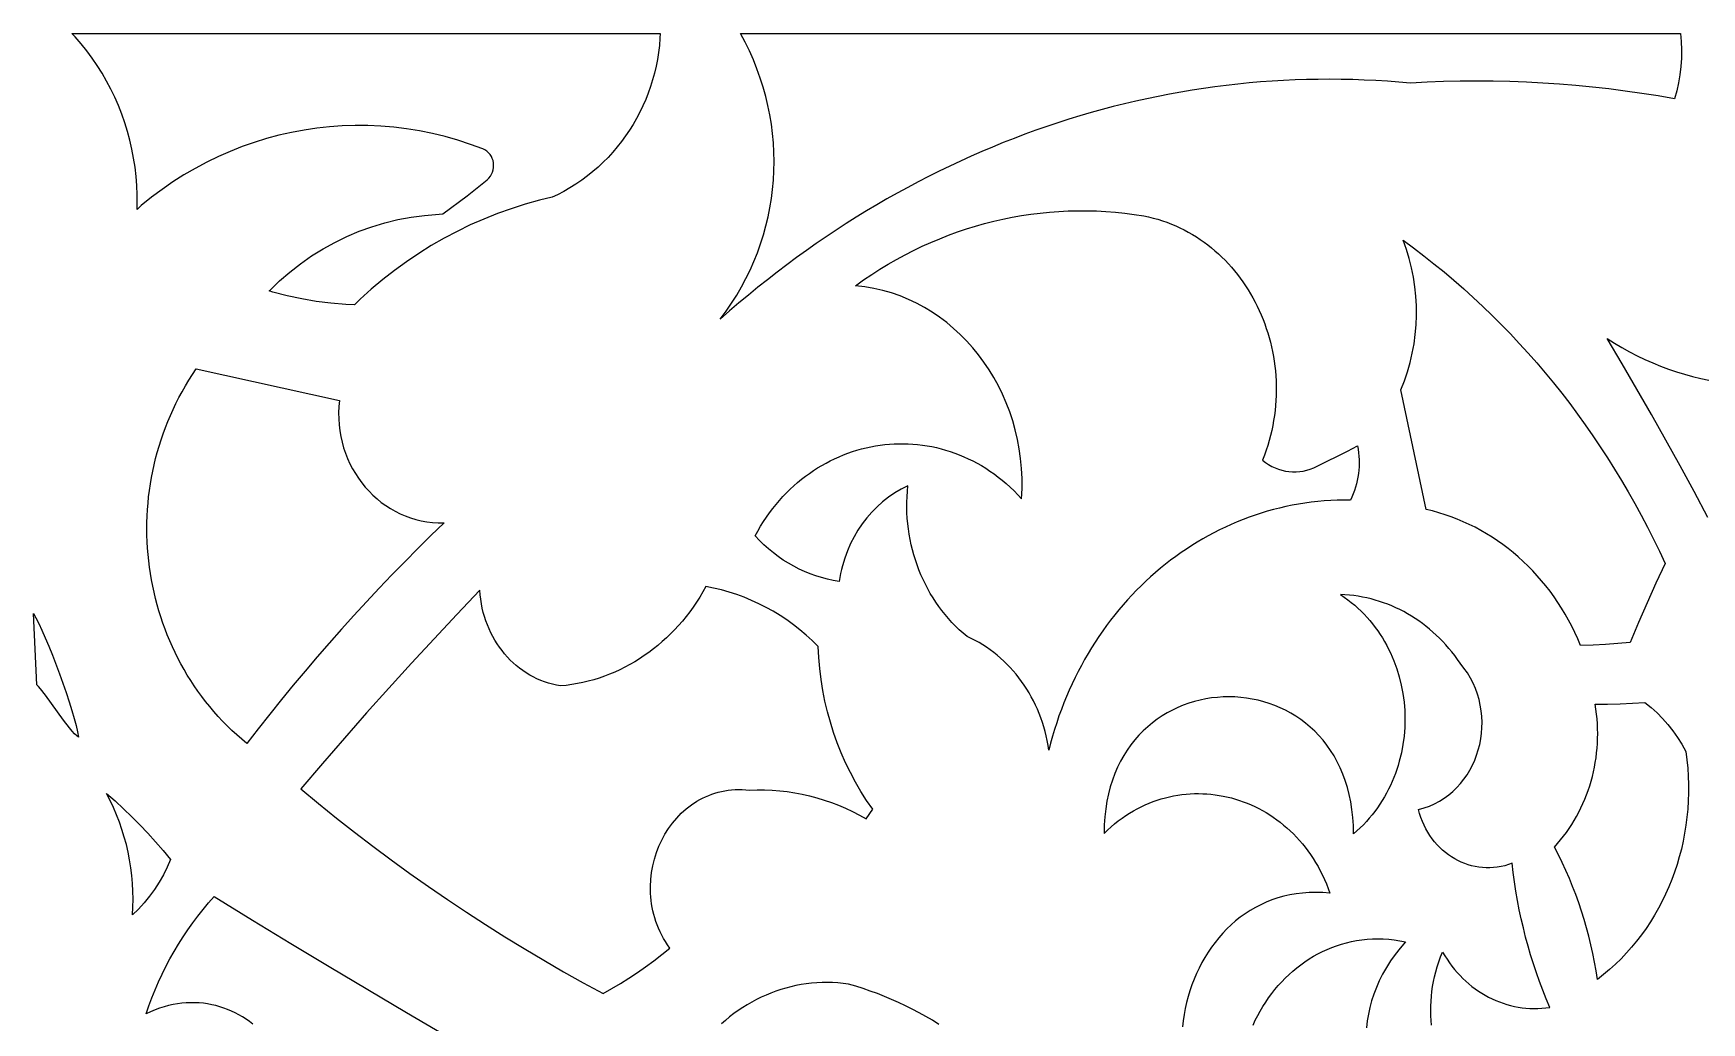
# Model space of a CAD drawing. Extents: x -570 to 570, y -425 to 425.
# Drawn here: x -294.3 to -199.5, y -306.3 to -250 of the extents above; entities that cross this region are included whole.
import ezdxf

# ---------------------------------------------------------------- set-up
doc = ezdxf.new("R2010")
doc.units = 0
doc.layers.add('LAYER_1', color=18, linetype='CONTINUOUS')

msp = doc.modelspace()

# ---------------------------------------------------------------- linework, layer by layer
at = {"layer": 'LAYER_1'}
for points in [[(-258.697, -250), (-258.709, -250.281), (-258.742, -250.685), (-258.79, -251.085), (-258.852, -251.482), (-258.928, -251.874), (-259.019, -252.263), (-259.123, -252.647), (-259.241, -253.026), (-259.373, -253.399), (-259.518, -253.767), (-259.677, -254.129), (-259.848, -254.485), (-260.032, -254.833), (-260.228, -255.175), (-260.437, -255.509), (-260.658, -255.835), (-260.89, -256.152), (-261.135, -256.461), (-261.391, -256.761), (-261.658, -257.051), (-261.936, -257.332), (-262.226, -257.602), (-262.526, -257.862), (-262.836, -258.11), (-263.157, -258.347), (-263.487, -258.573), (-263.828, -258.786), (-264.178, -258.986), (-264.538, -259.174), (-264.843, -259.318), (-265.558, -259.489), (-266.366, -259.714), (-267.163, -259.968), (-267.951, -260.249), (-268.728, -260.559), (-269.493, -260.896), (-270.246, -261.261), (-270.986, -261.652), (-271.713, -262.07), (-272.425, -262.514), (-273.123, -262.983), (-273.805, -263.479), (-274.47, -263.999), (-275.119, -264.544), (-275.751, -265.113), (-276.079, -265.431), (-276.576, -265.412), (-277.414, -265.343), (-278.248, -265.239), (-279.077, -265.099), (-279.899, -264.923), (-280.714, -264.712), (-280.92, -264.649), (-280.89, -264.616), (-280.332, -264.077), (-279.75, -263.571), (-279.144, -263.097), (-278.515, -262.657), (-277.866, -262.252), (-277.198, -261.882), (-276.511, -261.548), (-275.808, -261.251), (-275.09, -260.992), (-274.358, -260.772), (-273.614, -260.59), (-272.859, -260.449), (-272.095, -260.348), (-271.054, -260.268), (-269.678, -259.241), (-268.536, -258.324), (-268.433, -258.228), (-268.347, -258.122), (-268.278, -258.007), (-268.225, -257.885), (-268.189, -257.758), (-268.168, -257.628), (-268.163, -257.496), (-268.174, -257.365), (-268.199, -257.237), (-268.24, -257.114), (-268.295, -256.996), (-268.365, -256.887), (-268.448, -256.788), (-268.546, -256.701), (-268.657, -256.628), (-268.781, -256.57), (-269.479, -256.31), (-270.198, -256.074), (-270.922, -255.867), (-271.649, -255.69), (-272.378, -255.542), (-273.11, -255.423), (-273.843, -255.334), (-274.576, -255.272), (-275.309, -255.24), (-276.042, -255.236), (-276.772, -255.26), (-277.5, -255.311), (-278.225, -255.391), (-278.946, -255.498), (-279.662, -255.633), (-280.373, -255.795), (-281.077, -255.984), (-281.775, -256.199), (-282.464, -256.442), (-283.146, -256.711), (-283.818, -257.006), (-284.48, -257.328), (-285.132, -257.675), (-285.772, -258.049), (-286.4, -258.448), (-287.015, -258.872), (-287.617, -259.322), (-288.203, -259.797), (-288.442, -260.006), (-288.432, -259.712), (-288.433, -259.182), (-288.455, -258.655), (-288.496, -258.131), (-288.556, -257.61), (-288.635, -257.094), (-288.734, -256.581), (-288.851, -256.074), (-288.986, -255.573), (-289.14, -255.078), (-289.312, -254.59), (-289.501, -254.109), (-289.708, -253.636), (-289.932, -253.172), (-290.173, -252.716), (-290.431, -252.27), (-290.706, -251.834), (-290.997, -251.409), (-291.304, -250.995), (-291.627, -250.593), (-291.965, -250.203), (-292.156, -250)], [(-200.685, -250.001), (-200.64, -250.471), (-200.62, -250.943), (-200.625, -251.415), (-200.655, -251.885), (-200.71, -252.352), (-200.789, -252.814), (-200.893, -253.271), (-201.021, -253.721), (-201.953, -253.56), (-202.885, -253.412), (-203.819, -253.278), (-204.754, -253.159), (-205.691, -253.053), (-206.628, -252.962), (-207.566, -252.885), (-208.505, -252.823), (-209.444, -252.774), (-210.384, -252.74), (-211.324, -252.719), (-212.265, -252.713), (-213.205, -252.721), (-214.146, -252.744), (-215.087, -252.78), (-216.027, -252.831), (-216.685, -252.773), (-217.344, -252.724), (-218.002, -252.683), (-218.659, -252.652), (-219.317, -252.629), (-219.974, -252.615), (-220.63, -252.61), (-221.286, -252.614), (-221.941, -252.627), (-222.596, -252.648), (-223.25, -252.678), (-223.903, -252.717), (-224.555, -252.765), (-225.207, -252.821), (-225.857, -252.886), (-226.506, -252.959), (-227.155, -253.041), (-227.802, -253.132), (-228.448, -253.232), (-229.093, -253.34), (-229.736, -253.456), (-230.378, -253.581), (-231.019, -253.715), (-231.658, -253.857), (-232.295, -254.007), (-232.931, -254.166), (-233.565, -254.333), (-234.198, -254.509), (-234.828, -254.693), (-235.457, -254.885), (-236.084, -255.086), (-236.708, -255.295), (-237.331, -255.512), (-237.952, -255.738), (-238.57, -255.972), (-239.186, -256.214), (-239.8, -256.464), (-240.411, -256.723), (-241.02, -256.989), (-241.627, -257.264), (-242.231, -257.547), (-242.832, -257.838), (-243.431, -258.137), (-244.027, -258.444), (-244.62, -258.76), (-245.21, -259.083), (-245.798, -259.414), (-246.382, -259.753), (-246.963, -260.1), (-247.542, -260.455), (-248.117, -260.818), (-248.689, -261.189), (-249.257, -261.568), (-249.822, -261.955), (-250.384, -262.349), (-250.943, -262.751), (-251.497, -263.161), (-252.049, -263.579), (-252.596, -264.005), (-253.14, -264.438), (-253.68, -264.879), (-254.216, -265.328), (-254.749, -265.784), (-255.277, -266.248), (-254.948, -265.803), (-254.637, -265.349), (-254.344, -264.887), (-254.07, -264.418), (-253.815, -263.941), (-253.579, -263.457), (-253.361, -262.967), (-253.162, -262.47), (-252.982, -261.969), (-252.821, -261.462), (-252.679, -260.951), (-252.555, -260.436), (-252.451, -259.917), (-252.366, -259.395), (-252.3, -258.871), (-252.252, -258.344), (-252.224, -257.815), (-252.216, -257.286), (-252.226, -256.755), (-252.256, -256.225), (-252.305, -255.694), (-252.373, -255.164), (-252.461, -254.635), (-252.568, -254.107), (-252.694, -253.582), (-252.84, -253.059), (-253.006, -252.539), (-253.191, -252.023), (-253.396, -251.51), (-253.62, -251.002), (-253.864, -250.498), (-254.128, -250)], [(-244.61, -275.724), (-244.991, -275.914), (-245.358, -276.129), (-245.71, -276.368), (-246.045, -276.63), (-246.363, -276.914), (-246.663, -277.218), (-246.945, -277.542), (-247.207, -277.884), (-247.449, -278.244), (-247.67, -278.62), (-247.87, -279.012), (-248.047, -279.417), (-248.2, -279.836), (-248.33, -280.267), (-248.386, -280.486), (-248.435, -280.708), (-248.478, -280.933), (-248.514, -281.16), (-248.852, -281.105), (-249.187, -281.034), (-249.518, -280.949), (-249.844, -280.848), (-250.166, -280.734), (-250.483, -280.605), (-250.795, -280.461), (-251.101, -280.304), (-251.4, -280.134), (-251.694, -279.949), (-251.98, -279.752), (-252.259, -279.541), (-252.53, -279.318), (-252.793, -279.082), (-253.048, -278.834), (-253.293, -278.573), (-253.141, -278.296), (-252.982, -278.025), (-252.818, -277.762), (-252.647, -277.506), (-252.471, -277.258), (-252.289, -277.017), (-252.103, -276.784), (-251.91, -276.557), (-251.713, -276.339), (-251.512, -276.127), (-251.305, -275.924), (-251.094, -275.727), (-250.879, -275.539), (-250.659, -275.357), (-250.436, -275.184), (-250.209, -275.018), (-249.978, -274.859), (-249.744, -274.709), (-249.506, -274.566), (-249.265, -274.43), (-249.022, -274.303), (-248.775, -274.183), (-248.526, -274.071), (-248.275, -273.967), (-248.021, -273.87), (-247.765, -273.782), (-247.507, -273.701), (-247.247, -273.628), (-246.986, -273.563), (-246.724, -273.506), (-246.46, -273.457), (-246.195, -273.416), (-245.929, -273.383), (-245.662, -273.358), (-245.395, -273.341), (-245.127, -273.332), (-244.859, -273.331), (-244.591, -273.338), (-244.323, -273.354), (-244.055, -273.378), (-243.788, -273.409), (-243.521, -273.45), (-243.255, -273.498), (-242.99, -273.554), (-242.726, -273.619), (-242.463, -273.692), (-242.202, -273.774), (-241.943, -273.864), (-241.685, -273.962), (-241.429, -274.069), (-241.175, -274.184), (-240.923, -274.308), (-240.674, -274.44), (-240.428, -274.58), (-240.184, -274.729), (-239.944, -274.887), (-239.706, -275.053), (-239.472, -275.228), (-239.241, -275.411), (-239.014, -275.603), (-238.79, -275.804), (-238.571, -276.013), (-238.355, -276.232), (-238.144, -276.458), (-238.119, -275.88), (-238.121, -275.308), (-238.148, -274.741), (-238.2, -274.181), (-238.278, -273.629), (-238.379, -273.086), (-238.504, -272.551), (-238.652, -272.026), (-238.822, -271.512), (-239.015, -271.01), (-239.228, -270.519), (-239.462, -270.041), (-239.717, -269.577), (-239.99, -269.128), (-240.283, -268.693), (-240.594, -268.274), (-240.922, -267.872), (-241.268, -267.488), (-241.631, -267.121), (-242.009, -266.773), (-242.403, -266.445), (-242.811, -266.138), (-243.234, -265.851), (-243.671, -265.586), (-244.12, -265.344), (-244.582, -265.126), (-245.056, -264.931), (-245.541, -264.761), (-246.037, -264.617), (-246.543, -264.5), (-247.059, -264.409), (-247.583, -264.346), (-247.128, -264.023), (-246.668, -263.712), (-246.202, -263.413), (-245.73, -263.127), (-245.253, -262.853), (-244.772, -262.592), (-244.285, -262.343), (-243.794, -262.108), (-243.299, -261.884), (-242.8, -261.674), (-242.296, -261.476), (-241.79, -261.292), (-241.279, -261.12), (-240.765, -260.961), (-240.249, -260.815), (-239.729, -260.683), (-239.207, -260.563), (-238.682, -260.457), (-238.155, -260.363), (-237.626, -260.283), (-237.095, -260.217), (-236.563, -260.163), (-236.029, -260.124), (-235.495, -260.097), (-234.959, -260.084), (-234.422, -260.085), (-233.885, -260.1), (-233.347, -260.128), (-232.81, -260.169), (-232.272, -260.225), (-231.735, -260.294), (-231.198, -260.378), (-230.927, -260.435), (-230.66, -260.5), (-230.396, -260.574), (-230.137, -260.655), (-229.881, -260.744), (-229.629, -260.841), (-229.382, -260.945), (-229.138, -261.056), (-228.899, -261.174), (-228.664, -261.3), (-228.434, -261.432), (-228.208, -261.571), (-227.987, -261.717), (-227.77, -261.868), (-227.558, -262.026), (-227.351, -262.191), (-227.148, -262.361), (-226.951, -262.536), (-226.758, -262.718), (-226.571, -262.905), (-226.389, -263.097), (-226.212, -263.295), (-226.04, -263.497), (-225.873, -263.704), (-225.712, -263.916), (-225.557, -264.133), (-225.407, -264.354), (-225.263, -264.579), (-225.124, -264.809), (-224.991, -265.042), (-224.865, -265.279), (-224.744, -265.52), (-224.629, -265.765), (-224.52, -266.012), (-224.417, -266.263), (-224.321, -266.517), (-224.231, -266.774), (-224.147, -267.034), (-224.07, -267.296), (-223.999, -267.561), (-223.935, -267.828), (-223.877, -268.098), (-223.826, -268.369), (-223.782, -268.642), (-223.745, -268.917), (-223.715, -269.193), (-223.692, -269.471), (-223.676, -269.75), (-223.668, -270.03), (-223.666, -270.312), (-223.672, -270.593), (-223.685, -270.876), (-223.706, -271.159), (-223.734, -271.443), (-223.77, -271.726), (-223.814, -272.01), (-223.865, -272.294), (-223.925, -272.577), (-223.992, -272.86), (-224.067, -273.143), (-224.15, -273.425), (-224.241, -273.706), (-224.341, -273.985), (-224.449, -274.264), (-224.278, -274.398), (-224.101, -274.517), (-223.918, -274.621), (-223.73, -274.711), (-223.537, -274.785), (-223.341, -274.845), (-223.143, -274.89), (-222.941, -274.92), (-222.739, -274.934), (-222.536, -274.934), (-222.333, -274.917), (-222.131, -274.886), (-221.93, -274.839), (-221.732, -274.777), (-221.537, -274.698), (-221.346, -274.605), (-220.765, -274.33), (-220.189, -274.046), (-219.617, -273.751), (-219.049, -273.447), (-219.014, -273.645), (-218.987, -273.843), (-218.968, -274.042), (-218.957, -274.242), (-218.954, -274.441), (-218.959, -274.639), (-218.973, -274.838), (-218.994, -275.035), (-219.023, -275.231), (-219.06, -275.425), (-219.106, -275.618), (-219.158, -275.808), (-219.219, -275.997), (-219.288, -276.182), (-219.364, -276.364), (-219.448, -276.544), (-219.822, -276.542), (-220.196, -276.549), (-220.567, -276.564), (-220.937, -276.588), (-221.305, -276.621), (-221.672, -276.661), (-222.036, -276.711), (-222.399, -276.768), (-222.759, -276.834), (-223.117, -276.907), (-223.473, -276.989), (-223.826, -277.078), (-224.177, -277.176), (-224.526, -277.281), (-224.871, -277.394), (-225.214, -277.514), (-225.554, -277.643), (-225.891, -277.778), (-226.225, -277.921), (-226.556, -278.071), (-226.884, -278.229), (-227.208, -278.393), (-227.529, -278.565), (-227.846, -278.744), (-228.16, -278.929), (-228.47, -279.122), (-228.776, -279.321), (-229.078, -279.527), (-229.377, -279.74), (-229.671, -279.959), (-229.961, -280.184), (-230.247, -280.416), (-230.529, -280.655), (-230.806, -280.899), (-231.078, -281.15), (-231.346, -281.407), (-231.609, -281.669), (-231.868, -281.938), (-232.121, -282.213), (-232.37, -282.493), (-232.613, -282.779), (-232.851, -283.071), (-233.084, -283.368), (-233.312, -283.67), (-233.534, -283.978), (-233.751, -284.292), (-233.962, -284.61), (-234.167, -284.934), (-234.366, -285.263), (-234.559, -285.597), (-234.747, -285.936), (-234.928, -286.279), (-235.103, -286.628), (-235.272, -286.981), (-235.434, -287.339), (-235.59, -287.701), (-235.739, -288.068), (-235.882, -288.439), (-236.018, -288.814), (-236.147, -289.194), (-236.269, -289.578), (-236.384, -289.966), (-236.492, -290.358), (-236.593, -290.753), (-236.635, -290.483), (-236.685, -290.215), (-236.743, -289.951), (-236.809, -289.689), (-236.881, -289.431), (-236.962, -289.176), (-237.049, -288.925), (-237.144, -288.677), (-237.245, -288.434), (-237.354, -288.194), (-237.469, -287.959), (-237.591, -287.728), (-237.719, -287.502), (-237.854, -287.28), (-237.995, -287.064), (-238.142, -286.852), (-238.296, -286.646), (-238.455, -286.445), (-238.62, -286.25), (-238.791, -286.061), (-238.967, -285.877), (-239.149, -285.699), (-239.336, -285.528), (-239.528, -285.363), (-239.726, -285.205), (-239.928, -285.053), (-240.136, -284.908), (-240.348, -284.77), (-240.565, -284.64), (-240.786, -284.516), (-241.012, -284.401), (-241.242, -284.293), (-241.468, -284.103), (-241.687, -283.906), (-241.899, -283.702), (-242.104, -283.491), (-242.302, -283.273), (-242.492, -283.049), (-242.676, -282.819), (-242.852, -282.583), (-243.02, -282.341), (-243.181, -282.094), (-243.334, -281.841), (-243.479, -281.583), (-243.616, -281.321), (-243.746, -281.054), (-243.867, -280.782), (-243.98, -280.507), (-244.085, -280.227), (-244.182, -279.944), (-244.27, -279.658), (-244.35, -279.368), (-244.421, -279.075), (-244.483, -278.78), (-244.537, -278.482), (-244.582, -278.181), (-244.618, -277.879), (-244.644, -277.575), (-244.662, -277.269), (-244.67, -276.962), (-244.669, -276.653), (-244.659, -276.344), (-244.639, -276.034)], [(-216.448, -261.765), (-215.856, -262.2), (-215.272, -262.645), (-214.695, -263.101), (-214.125, -263.566), (-213.563, -264.041), (-213.008, -264.526), (-212.461, -265.02), (-211.922, -265.524), (-211.391, -266.037), (-210.867, -266.559), (-210.352, -267.091), (-209.844, -267.631), (-209.345, -268.18), (-208.855, -268.738), (-208.372, -269.305), (-207.898, -269.88), (-207.433, -270.464), (-206.977, -271.055), (-206.529, -271.655), (-206.09, -272.263), (-205.661, -272.879), (-205.24, -273.503), (-204.828, -274.134), (-204.426, -274.773), (-204.033, -275.42), (-203.65, -276.073), (-203.276, -276.734), (-202.911, -277.403), (-202.557, -278.078), (-202.212, -278.76), (-201.877, -279.448), (-201.553, -280.144), (-202.073, -281.254), (-202.578, -282.373), (-203.066, -283.501), (-203.539, -284.637), (-204.243, -284.695), (-204.948, -284.742), (-205.653, -284.778), (-206.359, -284.804), (-206.516, -284.434), (-206.682, -284.07), (-206.857, -283.713), (-207.042, -283.364), (-207.236, -283.021), (-207.438, -282.686), (-207.649, -282.358), (-207.868, -282.038), (-208.095, -281.725), (-208.331, -281.421), (-208.574, -281.125), (-208.824, -280.836), (-209.083, -280.557), (-209.348, -280.286), (-209.621, -280.024), (-209.9, -279.77), (-210.186, -279.526), (-210.478, -279.291), (-210.777, -279.066), (-211.082, -278.85), (-211.393, -278.644), (-211.709, -278.448), (-212.031, -278.262), (-212.359, -278.086), (-212.691, -277.921), (-213.029, -277.767), (-213.371, -277.623), (-213.718, -277.49), (-214.069, -277.368), (-214.425, -277.257), (-214.784, -277.158), (-215.147, -277.071), (-216.572, -270.274), (-216.373, -269.764), (-216.199, -269.247), (-216.051, -268.723), (-215.928, -268.193), (-215.831, -267.657), (-215.759, -267.118), (-215.713, -266.577), (-215.692, -266.033), (-215.697, -265.49), (-215.728, -264.947), (-215.784, -264.406), (-215.865, -263.867), (-215.972, -263.333), (-216.105, -262.804), (-216.264, -262.28)], [(-285.074, -269.082), (-276.938, -270.874), (-276.969, -271.225), (-276.982, -271.573), (-276.976, -271.917), (-276.953, -272.257), (-276.913, -272.592), (-276.855, -272.922), (-276.782, -273.246), (-276.692, -273.563), (-276.588, -273.873), (-276.468, -274.175), (-276.334, -274.47), (-276.186, -274.755), (-276.024, -275.032), (-275.849, -275.299), (-275.662, -275.555), (-275.462, -275.801), (-275.251, -276.035), (-275.028, -276.258), (-274.795, -276.468), (-274.551, -276.666), (-274.297, -276.849), (-274.034, -277.019), (-273.762, -277.175), (-273.481, -277.315), (-273.193, -277.44), (-272.896, -277.548), (-272.593, -277.64), (-272.283, -277.715), (-271.967, -277.771), (-271.645, -277.81), (-271.317, -277.83), (-270.985, -277.83), (-271.738, -278.56), (-272.483, -279.298), (-273.222, -280.042), (-273.955, -280.795), (-274.68, -281.554), (-275.399, -282.321), (-276.111, -283.094), (-276.815, -283.875), (-277.513, -284.664), (-278.204, -285.459), (-278.887, -286.261), (-279.564, -287.07), (-280.233, -287.885), (-280.895, -288.708), (-281.55, -289.537), (-282.197, -290.373), (-282.487, -290.132), (-282.769, -289.885), (-283.045, -289.631), (-283.313, -289.372), (-283.573, -289.107), (-283.826, -288.836), (-284.072, -288.559), (-284.31, -288.278), (-284.541, -287.991), (-284.764, -287.699), (-284.98, -287.403), (-285.188, -287.101), (-285.389, -286.796), (-285.582, -286.486), (-285.767, -286.171), (-285.945, -285.853), (-286.115, -285.531), (-286.278, -285.206), (-286.432, -284.876), (-286.579, -284.544), (-286.719, -284.208), (-286.85, -283.87), (-286.974, -283.528), (-287.09, -283.184), (-287.198, -282.837), (-287.298, -282.488), (-287.391, -282.137), (-287.475, -281.783), (-287.552, -281.428), (-287.621, -281.071), (-287.681, -280.713), (-287.734, -280.353), (-287.779, -279.992), (-287.815, -279.629), (-287.844, -279.266), (-287.865, -278.903), (-287.877, -278.538), (-287.881, -278.174), (-287.878, -277.809), (-287.866, -277.443), (-287.846, -277.078), (-287.817, -276.714), (-287.781, -276.349), (-287.736, -275.986), (-287.683, -275.623), (-287.621, -275.261), (-287.552, -274.899), (-287.474, -274.54), (-287.387, -274.181), (-287.293, -273.824), (-287.19, -273.469), (-287.078, -273.116), (-286.958, -272.764), (-286.83, -272.415), (-286.693, -272.069), (-286.547, -271.725), (-286.393, -271.383), (-286.23, -271.044), (-286.059, -270.709), (-285.88, -270.376), (-285.691, -270.047), (-285.494, -269.722), (-285.289, -269.4)], [(-279.128, -292.961), (-278.117, -293.796), (-277.097, -294.618), (-276.068, -295.425), (-275.031, -296.218), (-273.984, -296.997), (-272.93, -297.762), (-271.866, -298.512), (-270.795, -299.248), (-269.715, -299.969), (-268.627, -300.675), (-267.531, -301.367), (-266.427, -302.044), (-265.316, -302.706), (-264.196, -303.353), (-263.07, -303.985), (-261.936, -304.601), (-261.441, -304.318), (-260.952, -304.023), (-260.469, -303.716), (-259.992, -303.398), (-259.521, -303.069), (-259.058, -302.728), (-258.6, -302.377), (-258.15, -302.014), (-258.277, -301.832), (-258.395, -301.646), (-258.505, -301.459), (-258.608, -301.269), (-258.702, -301.078), (-258.789, -300.885), (-258.868, -300.69), (-258.939, -300.494), (-259.003, -300.297), (-259.059, -300.099), (-259.108, -299.901), (-259.15, -299.701), (-259.185, -299.502), (-259.212, -299.302), (-259.233, -299.102), (-259.247, -298.902), (-259.254, -298.503), (-259.235, -298.107), (-259.19, -297.716), (-259.121, -297.329), (-259.027, -296.95), (-258.909, -296.58), (-258.769, -296.22), (-258.607, -295.871), (-258.424, -295.534), (-258.22, -295.213), (-257.996, -294.907), (-257.753, -294.618), (-257.492, -294.348), (-257.214, -294.098), (-256.918, -293.87), (-256.606, -293.665), (-256.445, -293.571), (-256.279, -293.484), (-256.11, -293.404), (-255.937, -293.33), (-255.761, -293.263), (-255.582, -293.203), (-255.399, -293.15), (-255.213, -293.104), (-255.023, -293.066), (-254.831, -293.036), (-254.636, -293.014), (-254.438, -293), (-254.237, -292.995), (-254.034, -292.997), (-253.828, -293.009), (-253.619, -293.029), (-253.187, -293.015), (-252.755, -293.016), (-252.325, -293.034), (-251.895, -293.067), (-251.468, -293.116), (-251.042, -293.18), (-250.619, -293.26), (-250.199, -293.355), (-249.781, -293.466), (-249.368, -293.592), (-248.958, -293.733), (-248.552, -293.889), (-248.151, -294.06), (-247.755, -294.246), (-247.364, -294.447), (-246.979, -294.663), (-246.606, -294.118), (-246.954, -293.616), (-247.283, -293.1), (-247.592, -292.571), (-247.881, -292.03), (-248.15, -291.478), (-248.398, -290.916), (-248.626, -290.343), (-248.833, -289.762), (-249.019, -289.172), (-249.184, -288.574), (-249.326, -287.969), (-249.448, -287.357), (-249.547, -286.74), (-249.623, -286.118), (-249.678, -285.491), (-249.709, -284.861), (-250.047, -284.529), (-250.395, -284.213), (-250.753, -283.911), (-251.121, -283.625), (-251.497, -283.354), (-251.881, -283.098), (-252.274, -282.859), (-252.674, -282.636), (-253.082, -282.429), (-253.496, -282.239), (-253.917, -282.065), (-254.343, -281.909), (-254.776, -281.769), (-255.213, -281.647), (-255.655, -281.543), (-256.102, -281.457), (-256.27, -281.757), (-256.446, -282.051), (-256.629, -282.338), (-256.82, -282.617), (-257.017, -282.89), (-257.222, -283.155), (-257.433, -283.413), (-257.65, -283.663), (-257.874, -283.906), (-258.104, -284.141), (-258.34, -284.368), (-258.582, -284.588), (-258.829, -284.799), (-259.082, -285.002), (-259.34, -285.196), (-259.603, -285.382), (-259.871, -285.56), (-260.144, -285.728), (-260.421, -285.888), (-260.703, -286.039), (-260.988, -286.181), (-261.278, -286.314), (-261.572, -286.437), (-261.869, -286.551), (-262.17, -286.655), (-262.474, -286.75), (-262.781, -286.835), (-263.091, -286.909), (-263.404, -286.974), (-263.719, -287.029), (-264.037, -287.073), (-264.356, -287.107), (-264.591, -287.065), (-264.821, -287.013), (-265.048, -286.95), (-265.27, -286.877), (-265.488, -286.793), (-265.702, -286.7), (-265.911, -286.597), (-266.115, -286.485), (-266.313, -286.364), (-266.506, -286.234), (-266.694, -286.095), (-266.875, -285.948), (-267.051, -285.794), (-267.22, -285.631), (-267.383, -285.461), (-267.539, -285.283), (-267.688, -285.099), (-267.83, -284.908), (-267.965, -284.71), (-268.092, -284.506), (-268.212, -284.296), (-268.323, -284.08), (-268.426, -283.859), (-268.521, -283.632), (-268.607, -283.4), (-268.684, -283.164), (-268.752, -282.923), (-268.811, -282.678), (-268.86, -282.429), (-268.9, -282.177), (-268.93, -281.921), (-268.949, -281.661), (-270.256, -283.036), (-271.553, -284.422), (-272.84, -285.818), (-274.118, -287.225), (-275.385, -288.643), (-276.643, -290.072), (-277.89, -291.511)], [(-294.336, -282.98), (-294.19, -283.235), (-294.026, -283.559), (-293.846, -283.942), (-293.656, -284.374), (-293.457, -284.847), (-293.253, -285.351), (-292.848, -286.412), (-292.653, -286.952), (-292.468, -287.485), (-292.297, -288.002), (-292.142, -288.494), (-292.009, -288.951), (-291.899, -289.364), (-291.818, -289.723), (-291.768, -290.019), (-291.87, -289.944), (-291.991, -289.827), (-292.129, -289.674), (-292.281, -289.49), (-292.615, -289.055), (-292.97, -288.569), (-293.649, -287.631), (-293.926, -287.272), (-294.039, -287.141), (-294.13, -287.05)], [(-205.529, -288.149), (-204.821, -288.146), (-204.114, -288.128), (-203.407, -288.094), (-202.701, -288.044), (-202.349, -288.325), (-202.013, -288.628), (-201.695, -288.95), (-201.394, -289.291), (-201.111, -289.651), (-200.848, -290.029), (-200.604, -290.423), (-200.381, -290.833), (-200.318, -291.303), (-200.271, -291.774), (-200.24, -292.244), (-200.224, -292.713), (-200.223, -293.18), (-200.237, -293.646), (-200.266, -294.109), (-200.31, -294.57), (-200.369, -295.028), (-200.442, -295.482), (-200.529, -295.932), (-200.631, -296.378), (-200.747, -296.82), (-200.876, -297.256), (-201.019, -297.687), (-201.176, -298.113), (-201.346, -298.532), (-201.53, -298.944), (-201.726, -299.349), (-201.936, -299.747), (-202.158, -300.137), (-202.393, -300.519), (-202.64, -300.892), (-202.9, -301.256), (-203.172, -301.61), (-203.456, -301.955), (-203.751, -302.289), (-204.059, -302.613), (-204.377, -302.926), (-204.708, -303.227), (-205.049, -303.517), (-205.402, -303.794), (-205.479, -303.298), (-205.566, -302.804), (-205.663, -302.313), (-205.771, -301.824), (-205.89, -301.339), (-206.018, -300.858), (-206.156, -300.379), (-206.305, -299.905), (-206.464, -299.434), (-206.632, -298.968), (-206.811, -298.506), (-206.999, -298.048), (-207.197, -297.595), (-207.404, -297.147), (-207.622, -296.704), (-207.849, -296.266), (-207.668, -296.065), (-207.494, -295.859), (-207.326, -295.648), (-207.165, -295.432), (-207.011, -295.212), (-206.863, -294.987), (-206.722, -294.757), (-206.588, -294.523), (-206.46, -294.286), (-206.339, -294.044), (-206.226, -293.799), (-206.119, -293.551), (-206.019, -293.299), (-205.926, -293.044), (-205.841, -292.786), (-205.762, -292.526), (-205.691, -292.263), (-205.627, -291.998), (-205.571, -291.731), (-205.522, -291.462), (-205.48, -291.191), (-205.446, -290.918), (-205.419, -290.644), (-205.4, -290.369), (-205.389, -290.093), (-205.386, -289.817), (-205.39, -289.539), (-205.402, -289.261), (-205.422, -288.983), (-205.449, -288.705), (-205.485, -288.427)], [(-290.173, -293.213), (-289.684, -293.647), (-289.205, -294.091), (-288.735, -294.546), (-288.276, -295.011), (-287.826, -295.486), (-287.386, -295.971), (-286.956, -296.466), (-286.537, -296.971), (-286.729, -297.418), (-286.945, -297.851), (-287.183, -298.271), (-287.444, -298.676), (-287.727, -299.066), (-288.03, -299.438), (-288.354, -299.793), (-288.697, -300.129), (-288.674, -299.679), (-288.666, -299.228), (-288.674, -298.779), (-288.698, -298.331), (-288.738, -297.885), (-288.793, -297.441), (-288.863, -296.999), (-288.949, -296.561), (-289.049, -296.126), (-289.165, -295.695), (-289.296, -295.268), (-289.442, -294.846), (-289.603, -294.429), (-289.778, -294.017), (-289.968, -293.612)]]:
    msp.add_lwpolyline(points, close=True, dxfattribs=at)
for points in [[(-199.117, -277.528), (-199.907, -276.054), (-200.706, -274.587), (-201.516, -273.127), (-202.336, -271.673), (-203.165, -270.225), (-204.004, -268.785), (-204.853, -267.351), (-204.434, -267.617), (-204.009, -267.869), (-203.579, -268.106), (-203.144, -268.33), (-202.705, -268.54), (-202.261, -268.736), (-201.814, -268.918), (-201.363, -269.086), (-200.908, -269.24), (-200.45, -269.38), (-199.99, -269.506), (-199.527, -269.617), (-199.061, -269.714)], [(-214.828, -306.396), (-214.853, -306.127), (-214.87, -305.856), (-214.877, -305.583), (-214.875, -305.308), (-214.864, -305.032), (-214.843, -304.754), (-214.813, -304.476), (-214.773, -304.197), (-214.723, -303.917), (-214.662, -303.637), (-214.592, -303.356), (-214.511, -303.075), (-214.42, -302.795), (-214.318, -302.515), (-214.205, -302.235), (-214.082, -302.446), (-213.952, -302.65), (-213.816, -302.848), (-213.675, -303.039), (-213.527, -303.225), (-213.374, -303.403), (-213.216, -303.575), (-213.053, -303.74), (-212.885, -303.898), (-212.712, -304.048), (-212.535, -304.192), (-212.353, -304.329), (-212.167, -304.458), (-211.978, -304.58), (-211.784, -304.694), (-211.587, -304.801), (-211.387, -304.899), (-211.184, -304.99), (-210.978, -305.073), (-210.768, -305.148), (-210.557, -305.215), (-210.343, -305.274), (-210.127, -305.324), (-209.909, -305.366), (-209.689, -305.399), (-209.467, -305.423), (-209.245, -305.439), (-209.021, -305.446), (-208.796, -305.444), (-208.57, -305.433), (-208.344, -305.413), (-208.117, -305.383), (-208.321, -304.896), (-208.515, -304.405), (-208.7, -303.91), (-208.876, -303.411), (-209.043, -302.908), (-209.2, -302.403), (-209.347, -301.893), (-209.485, -301.381), (-209.614, -300.866), (-209.733, -300.348), (-209.843, -299.827), (-209.942, -299.304), (-210.033, -298.778), (-210.113, -298.25), (-210.184, -297.721), (-210.245, -297.189), (-210.456, -297.264), (-210.668, -297.326), (-210.881, -297.375), (-211.094, -297.412), (-211.307, -297.435), (-211.518, -297.447), (-211.729, -297.446), (-211.939, -297.434), (-212.146, -297.41), (-212.352, -297.375), (-212.554, -297.328), (-212.755, -297.27), (-212.951, -297.202), (-213.144, -297.123), (-213.334, -297.033), (-213.518, -296.933), (-213.698, -296.824), (-213.873, -296.705), (-214.043, -296.576), (-214.206, -296.438), (-214.364, -296.29), (-214.514, -296.134), (-214.658, -295.969), (-214.794, -295.796), (-214.923, -295.614), (-215.044, -295.425), (-215.156, -295.228), (-215.259, -295.022), (-215.354, -294.81), (-215.438, -294.59), (-215.513, -294.364), (-215.577, -294.131), (-215.258, -294.044), (-214.951, -293.935), (-214.657, -293.806), (-214.377, -293.657), (-214.111, -293.49), (-213.859, -293.306), (-213.621, -293.105), (-213.397, -292.889), (-213.189, -292.659), (-212.996, -292.415), (-212.818, -292.159), (-212.657, -291.892), (-212.511, -291.615), (-212.382, -291.329), (-212.27, -291.034), (-212.175, -290.733), (-212.097, -290.426), (-212.036, -290.114), (-211.994, -289.798), (-211.97, -289.479), (-211.964, -289.159), (-211.977, -288.838), (-212.009, -288.517), (-212.061, -288.197), (-212.132, -287.88), (-212.224, -287.567), (-212.336, -287.258), (-212.468, -286.954), (-212.621, -286.657), (-212.795, -286.367), (-212.991, -286.087), (-213.209, -285.816), (-213.361, -285.595), (-213.519, -285.38), (-213.682, -285.171), (-213.849, -284.968), (-214.022, -284.77), (-214.199, -284.579), (-214.381, -284.393), (-214.567, -284.213), (-214.757, -284.04), (-214.951, -283.872), (-215.15, -283.711), (-215.352, -283.556), (-215.558, -283.408), (-215.768, -283.266), (-215.981, -283.131), (-216.198, -283.002), (-216.418, -282.88), (-216.64, -282.765), (-216.866, -282.657), (-217.095, -282.556), (-217.326, -282.462), (-217.56, -282.375), (-217.796, -282.295), (-218.035, -282.222), (-218.275, -282.157), (-218.518, -282.099), (-218.763, -282.049), (-219.009, -282.006), (-219.257, -281.971), (-219.506, -281.944), (-219.757, -281.924), (-220.009, -281.912), (-219.799, -282.055), (-219.595, -282.204), (-219.397, -282.358), (-219.205, -282.518), (-219.019, -282.683), (-218.84, -282.853), (-218.666, -283.028), (-218.499, -283.208), (-218.338, -283.392), (-218.183, -283.581), (-218.034, -283.774), (-217.892, -283.971), (-217.756, -284.172), (-217.626, -284.377), (-217.502, -284.585), (-217.384, -284.797), (-217.273, -285.012), (-217.168, -285.23), (-217.069, -285.451), (-216.977, -285.674), (-216.811, -286.129), (-216.67, -286.592), (-216.554, -287.062), (-216.464, -287.538), (-216.4, -288.019), (-216.361, -288.502), (-216.347, -288.988), (-216.36, -289.473), (-216.398, -289.958), (-216.461, -290.439), (-216.551, -290.917), (-216.667, -291.39), (-216.735, -291.624), (-216.809, -291.856), (-216.89, -292.086), (-216.977, -292.314), (-217.071, -292.54), (-217.171, -292.763), (-217.278, -292.983), (-217.392, -293.2), (-217.512, -293.415), (-217.639, -293.626), (-217.772, -293.833), (-217.912, -294.037), (-218.059, -294.238), (-218.212, -294.434), (-218.372, -294.626), (-218.539, -294.814), (-218.712, -294.998), (-218.892, -295.177), (-219.079, -295.351), (-219.272, -295.52), (-219.281, -295.041), (-219.311, -294.578), (-219.36, -294.129), (-219.428, -293.696), (-219.514, -293.278), (-219.618, -292.875), (-219.738, -292.488), (-219.875, -292.115), (-220.027, -291.758), (-220.195, -291.416), (-220.377, -291.088), (-220.572, -290.777), (-220.78, -290.48), (-221.001, -290.198), (-221.234, -289.932), (-221.477, -289.681), (-221.731, -289.445), (-221.995, -289.224), (-222.268, -289.018), (-222.549, -288.827), (-222.838, -288.652), (-223.135, -288.492), (-223.437, -288.347), (-223.746, -288.217), (-224.06, -288.102), (-224.379, -288.003), (-224.701, -287.918), (-225.027, -287.849), (-225.355, -287.795), (-225.685, -287.757), (-226.017, -287.733), (-226.349, -287.725), (-226.682, -287.732), (-227.014, -287.754), (-227.344, -287.791), (-227.673, -287.843), (-227.999, -287.911), (-228.321, -287.994), (-228.64, -288.092), (-228.955, -288.205), (-229.264, -288.333), (-229.567, -288.477), (-229.864, -288.636), (-230.154, -288.81), (-230.436, -288.999), (-230.71, -289.204), (-230.974, -289.423), (-231.229, -289.658), (-231.474, -289.908), (-231.707, -290.174), (-231.929, -290.454), (-232.139, -290.75), (-232.335, -291.061), (-232.518, -291.387), (-232.687, -291.729), (-232.841, -292.085), (-232.979, -292.457), (-233.101, -292.844), (-233.206, -293.247), (-233.294, -293.664), (-233.364, -294.097), (-233.414, -294.545), (-233.446, -295.009), (-233.457, -295.487), (-233.259, -295.298), (-233.058, -295.117), (-232.853, -294.945), (-232.645, -294.781), (-232.434, -294.626), (-232.221, -294.479), (-232.005, -294.34), (-231.786, -294.21), (-231.565, -294.088), (-231.342, -293.975), (-231.116, -293.869), (-230.889, -293.772), (-230.661, -293.683), (-230.43, -293.602), (-230.199, -293.529), (-229.966, -293.464), (-229.732, -293.407), (-229.498, -293.358), (-229.263, -293.316), (-229.027, -293.283), (-228.791, -293.257), (-228.554, -293.239), (-228.318, -293.229), (-228.081, -293.226), (-227.845, -293.231), (-227.61, -293.244), (-227.375, -293.264), (-227.141, -293.291), (-226.675, -293.368), (-226.215, -293.475), (-225.761, -293.611), (-225.537, -293.689), (-225.315, -293.775), (-225.095, -293.868), (-224.878, -293.967), (-224.663, -294.074), (-224.451, -294.188), (-224.242, -294.309), (-224.036, -294.436), (-223.833, -294.57), (-223.634, -294.712), (-223.438, -294.859), (-223.246, -295.014), (-223.057, -295.175), (-222.873, -295.343), (-222.693, -295.517), (-222.517, -295.698), (-222.346, -295.886), (-222.18, -296.079), (-222.018, -296.28), (-221.862, -296.486), (-221.711, -296.699), (-221.565, -296.918), (-221.424, -297.143), (-221.289, -297.375), (-221.161, -297.612), (-221.038, -297.856), (-220.921, -298.106), (-220.811, -298.361), (-220.707, -298.623), (-220.609, -298.891), (-221.01, -298.859), (-221.403, -298.846), (-221.787, -298.853), (-222.163, -298.879), (-222.531, -298.924), (-222.889, -298.986), (-223.239, -299.065), (-223.58, -299.161), (-223.913, -299.273), (-224.235, -299.401), (-224.549, -299.543), (-224.853, -299.701), (-225.148, -299.873), (-225.433, -300.058), (-225.708, -300.256), (-225.974, -300.467), (-226.229, -300.689), (-226.474, -300.923), (-226.709, -301.169), (-226.933, -301.424), (-227.147, -301.689), (-227.35, -301.964), (-227.542, -302.247), (-227.723, -302.539), (-227.893, -302.839), (-228.052, -303.145), (-228.2, -303.459), (-228.336, -303.778), (-228.461, -304.104), (-228.573, -304.434), (-228.674, -304.769), (-228.763, -305.108), (-228.84, -305.451), (-228.905, -305.796), (-228.957, -306.145), (-228.997, -306.495)], [(-281.854, -306.328), (-282.045, -306.186), (-282.241, -306.051), (-282.442, -305.925), (-282.648, -305.807), (-282.858, -305.698), (-283.072, -305.597), (-283.29, -305.504), (-283.511, -305.422), (-283.737, -305.348), (-283.965, -305.284), (-284.197, -305.23), (-284.432, -305.186), (-284.67, -305.152), (-284.91, -305.129), (-285.153, -305.116), (-285.397, -305.115), (-285.644, -305.124), (-285.893, -305.146), (-286.143, -305.179), (-286.395, -305.224), (-286.647, -305.281), (-286.901, -305.351), (-287.156, -305.433), (-287.411, -305.528), (-287.667, -305.637), (-287.923, -305.758), (-287.763, -305.292), (-287.592, -304.832), (-287.409, -304.377), (-287.215, -303.928), (-287.01, -303.485), (-286.794, -303.049), (-286.567, -302.619), (-286.329, -302.196), (-286.081, -301.78), (-285.822, -301.371), (-285.553, -300.97), (-285.273, -300.577), (-284.984, -300.192), (-284.684, -299.815), (-284.375, -299.447), (-284.056, -299.087), (-281.878, -300.422), (-279.696, -301.748), (-277.508, -303.064), (-275.316, -304.37), (-273.118, -305.668), (-270.916, -306.955)], [(-224.984, -306.389), (-224.857, -306.118), (-224.721, -305.851), (-224.576, -305.589), (-224.424, -305.333), (-224.264, -305.083), (-224.096, -304.839), (-223.921, -304.601), (-223.739, -304.37), (-223.549, -304.145), (-223.352, -303.928), (-223.149, -303.718), (-222.938, -303.516), (-222.722, -303.322), (-222.499, -303.136), (-222.269, -302.959), (-222.034, -302.79), (-221.793, -302.63), (-221.546, -302.479), (-221.294, -302.338), (-221.036, -302.207), (-220.773, -302.086), (-220.505, -301.975), (-220.232, -301.875), (-219.955, -301.785), (-219.672, -301.707), (-219.386, -301.64), (-219.095, -301.585), (-218.801, -301.542), (-218.502, -301.51), (-218.2, -301.492), (-217.894, -301.486), (-217.584, -301.493), (-217.272, -301.513), (-216.956, -301.547), (-216.637, -301.594), (-216.316, -301.656), (-216.624, -302.014), (-216.908, -302.376), (-217.167, -302.743), (-217.403, -303.113), (-217.615, -303.487), (-217.804, -303.864), (-217.971, -304.243), (-218.117, -304.624), (-218.24, -305.006), (-218.343, -305.389), (-218.426, -305.772), (-218.488, -306.155), (-218.531, -306.537)], [(-242.844, -306.347), (-243.216, -306.119), (-243.592, -305.899), (-243.973, -305.688), (-244.358, -305.485), (-244.746, -305.291), (-245.139, -305.105), (-245.535, -304.929), (-245.936, -304.761), (-246.339, -304.602), (-246.746, -304.452), (-247.157, -304.311), (-247.57, -304.179), (-247.987, -304.057), (-248.289, -304.017), (-248.591, -303.989), (-248.893, -303.971), (-249.193, -303.965), (-249.493, -303.968), (-249.792, -303.982), (-250.09, -304.007), (-250.386, -304.042), (-250.68, -304.087), (-250.973, -304.142), (-251.263, -304.207), (-251.551, -304.282), (-251.836, -304.367), (-252.119, -304.462), (-252.398, -304.566), (-252.675, -304.68), (-252.948, -304.804), (-253.217, -304.937), (-253.483, -305.079), (-253.744, -305.23), (-254.001, -305.391), (-254.254, -305.561), (-254.502, -305.739), (-254.745, -305.926), (-254.984, -306.122), (-255.216, -306.327)]]:
    msp.add_lwpolyline(points, dxfattribs=at)

doc.saveas('drawing.dxf')
